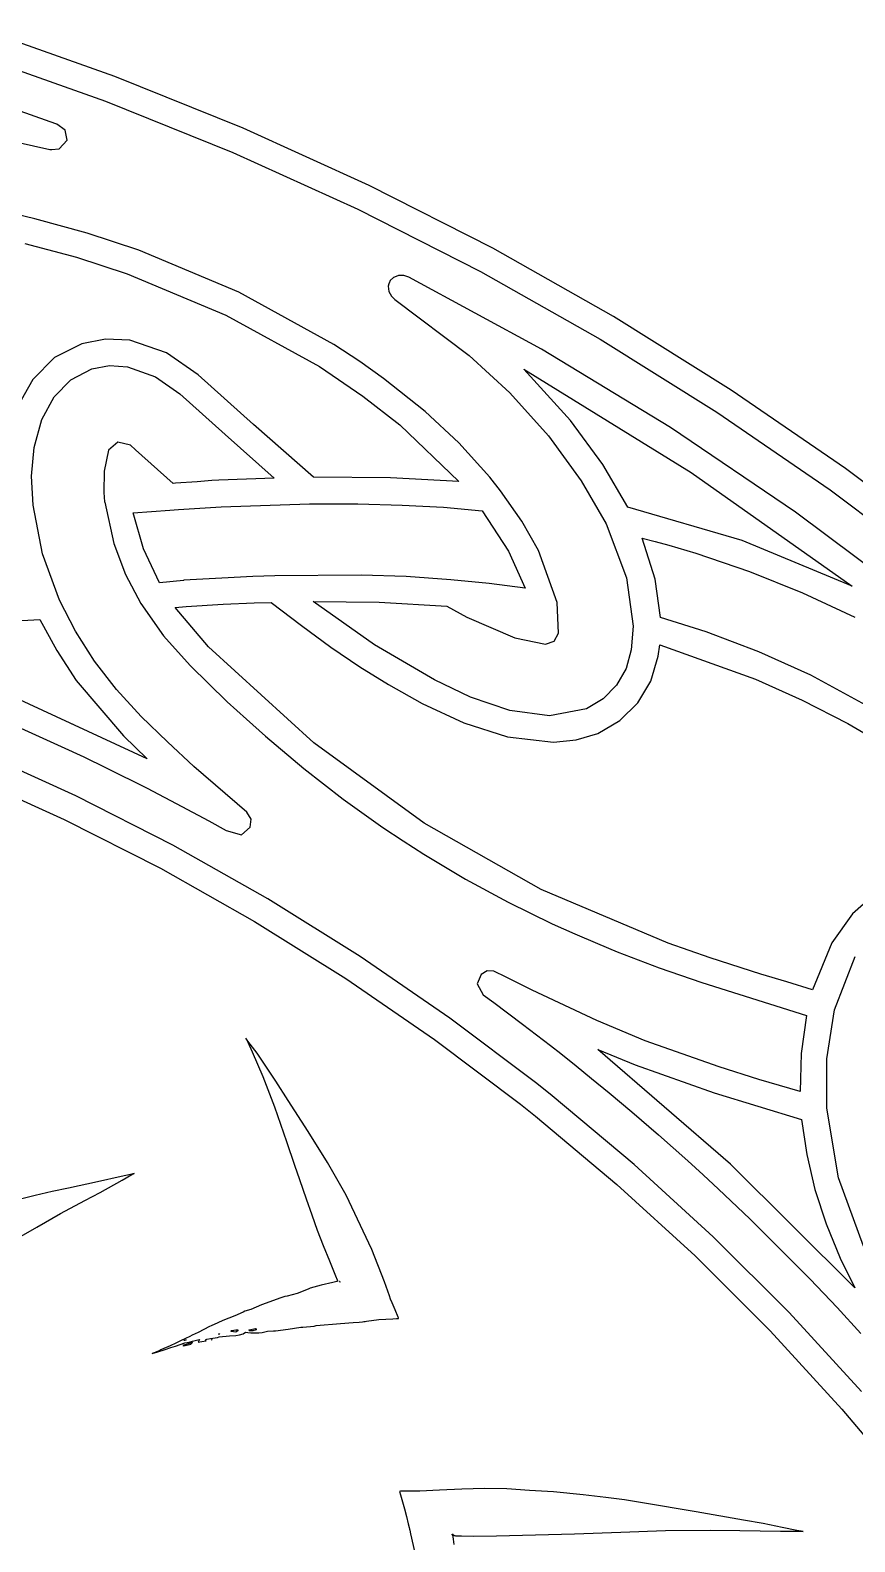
# Model space of a CAD drawing. Extents: x 0 to 238, y 0 to 238.
# Drawn here: x 157.6 to 188.5, y 174.9 to 231.6 of the extents above; entities that cross this region are included whole.
import ezdxf

# ---------------------------------------------------------------- set-up
doc = ezdxf.new("R2010")
doc.units = 0

msp = doc.modelspace()

# ---------------------------------------------------------------- linework, layer by layer
at = {"layer": 'Layer 1'}
for p, q in [((160.798408, 229.824927), (155.9007, 231.55995)), ((155.59194, 230.62274), (160.449143, 228.90201)), ((165.614928, 227.882209), (160.798408, 229.824927)), ((158.593193, 228.055891), (156.870793, 228.664974)), ((160.449143, 228.90201), (165.22584, 226.975334)), ((158.631993, 228.03324), (158.593193, 228.055891)), ((158.93451, 227.806641), (158.631993, 228.03324)), ((170.343659, 225.734624), (165.614928, 227.882209)), ((156.523223, 227.500995), (158.367223, 227.090732)), ((158.712355, 227.114791), (159.013427, 227.436998)), ((159.013427, 227.436998), (158.93451, 227.806641)), ((158.367223, 227.090732), (158.445799, 227.085257)), ((158.445799, 227.085257), (158.702816, 227.111755)), ((158.702816, 227.111755), (158.712355, 227.114791)), ((165.22584, 226.975334), (169.915487, 224.845516)), ((174.978, 223.385), (170.343659, 225.734624)), ((157.80296, 224.48966), (156.816126, 224.726899)), ((159.7671, 223.956116), (157.80296, 224.48966)), ((169.915487, 224.845516), (174.51154, 222.51536)), ((161.701, 223.313), (159.7671, 223.956116)), ((157.430427, 223.567151), (159.365627, 223.049646)), ((165.453651, 221.739162), (161.701, 223.313)), ((179.507663, 220.823365), (174.978, 223.385)), ((159.365627, 223.049646), (161.270207, 222.421812)), ((161.270207, 222.421812), (164.964736, 220.881626)), ((171.256122, 222.28502), (171.132678, 222.175611)), ((171.34862, 222.329834), (171.256122, 222.28502)), ((171.436298, 222.358338), (171.34862, 222.329834)), ((171.551233, 222.365656), (171.436298, 222.358338)), ((171.640917, 222.358826), (171.551233, 222.365656)), ((171.757638, 222.322087), (171.640917, 222.358826)), ((171.821138, 222.301984), (171.757638, 222.322087)), ((176.802171, 219.603224), (171.821138, 222.301984)), ((174.51154, 222.51536), (179.003313, 219.975141)), ((169.020293, 219.779972), (165.453651, 221.739162)), ((171.081468, 222.054822), (171.057733, 221.958638)), ((171.057733, 221.958638), (171.061685, 221.86353)), ((171.061685, 221.86353), (171.079676, 221.768421)), ((171.079676, 221.768421), (171.122213, 221.677263)), ((171.096912, 222.116925), (171.081468, 222.054822)), ((171.119131, 222.143912), (171.096912, 222.116925)), ((171.132678, 222.175611), (171.119131, 222.143912)), ((171.122213, 221.677263), (171.176185, 221.591321)), ((171.176185, 221.591321), (171.305208, 221.463)), ((171.305208, 221.463), (174.08988, 219.362344)), ((164.964736, 220.881626), (168.474087, 218.956482)), ((183.919401, 218.068233), (179.507663, 220.823365)), ((160.458068, 219.976829), (159.568987, 219.803929)), ((161.362857, 219.935391), (160.458068, 219.976829)), ((162.737617, 219.469477), (161.362857, 219.935391)), ((179.003313, 219.975141), (183.378163, 217.24307)), ((159.568987, 219.803929), (158.543232, 219.283302)), ((163.926647, 218.636861), (162.737617, 219.469477)), ((169.99228, 219.13961), (169.020293, 219.779972)), ((174.08988, 219.362344), (175.611556, 217.969528)), ((181.641767, 216.664915), (176.802171, 219.603224)), ((158.543232, 219.283302), (157.725777, 218.468834)), ((159.157133, 218.455709), (159.939011, 218.859873)), ((159.939011, 218.859873), (160.602535, 218.984216)), ((160.602535, 218.984216), (161.276071, 218.938664)), ((161.276071, 218.938664), (162.325454, 218.566471)), ((168.474087, 218.956482), (170.101007, 217.844472)), ((170.878324, 218.499855), (169.99228, 219.13961)), ((177.894251, 216.92355), (176.134461, 218.84948)), ((176.134461, 218.84948), (182.41889, 214.973778)), ((157.725777, 218.468834), (157.133517, 217.396026)), ((158.526592, 217.812381), (159.157133, 218.455709)), ((162.325454, 218.566471), (163.235271, 217.924624)), ((166.008477, 216.772061), (163.926647, 218.636861)), ((172.442494, 217.263695), (170.878324, 218.499855)), ((158.06175, 216.957481), (158.526592, 217.812381)), ((163.235271, 217.924624), (164.940381, 216.395144)), ((170.101007, 217.844472), (171.492357, 216.767792)), ((175.611556, 217.969528), (177.062848, 216.35346)), ((188.207021, 215.123663), (183.919401, 218.068233)), ((173.705984, 216.087816), (172.442494, 217.263695)), ((183.378163, 217.24307), (187.629952, 214.323169)), ((157.776971, 215.918603), (158.06175, 216.957481)), ((168.256347, 214.805161), (166.008477, 216.772061)), ((171.492357, 216.767792), (173.699637, 214.635602)), ((179.099411, 215.27144), (177.894251, 216.92355)), ((186.331299, 213.492591), (181.641767, 216.664915)), ((160.918318, 216.115246), (160.567445, 215.809676)), ((161.384075, 215.996518), (160.918318, 216.115246)), ((161.583324, 215.822029), (161.384075, 215.996518)), ((164.940381, 216.395144), (166.777771, 214.768334)), ((174.859644, 214.804005), (173.705984, 216.087816)), ((177.062848, 216.35346), (178.292828, 214.6684)), ((157.680357, 214.836204), (157.776971, 215.918603)), ((160.567445, 215.809676), (160.397703, 215.02811)), ((162.989044, 214.566249), (161.583324, 215.822029)), ((157.735137, 213.750883), (157.680357, 214.836204)), ((160.397703, 215.02811), (160.387808, 214.228386)), ((180.041, 213.674), (179.099411, 215.27144)), ((182.41889, 214.973778), (188.445861, 210.70872)), ((192.364331, 211.993711), (188.207021, 215.123663)), ((163.074772, 214.572915), (162.989044, 214.566249)), ((163.887007, 214.631656), (163.074772, 214.572915)), ((164.445696, 214.670564), (163.887007, 214.631656)), ((164.699191, 214.685804), (164.445696, 214.670564)), ((166.777771, 214.768334), (164.699191, 214.685804)), ((171.139747, 214.779095), (168.256347, 214.805161)), ((173.699637, 214.635602), (171.139747, 214.779095)), ((175.262919, 214.293434), (174.859644, 214.804005)), ((176.06627, 213.148044), (175.262919, 214.293434)), ((178.292828, 214.6684), (179.22683, 213.05097)), ((187.629952, 214.323169), (191.75254, 211.21946)), ((158.09292, 211.929941), (157.735137, 213.750883)), ((160.387808, 214.228386), (160.418641, 213.881304)), ((160.418641, 213.881304), (160.422922, 213.862934)), ((160.422922, 213.862934), (160.762362, 212.307984)), ((163.184039, 213.584982), (164.783699, 213.68843)), ((164.783699, 213.68843), (168.108089, 213.801319)), ((168.108089, 213.801319), (169.911659, 213.807172)), ((169.911659, 213.807172), (171.571469, 213.756398)), ((171.571469, 213.756398), (173.121429, 213.674463)), ((161.495297, 213.467231), (162.869907, 213.559351)), ((161.874684, 212.114783), (161.495297, 213.467231)), ((162.869907, 213.559351), (163.183825, 213.585092)), ((163.183825, 213.585092), (163.184039, 213.584982)), ((173.121429, 213.674463), (174.572, 213.542)), ((174.572, 213.542), (174.57219, 213.54147)), ((174.57219, 213.54147), (175.560596, 212.02093)), ((176.685163, 212.045734), (176.06627, 213.148044)), ((184.324578, 212.421367), (180.041, 213.674)), ((180.041, 213.674), (180.041, 213.674)), ((190.862138, 210.091784), (186.331299, 213.492591)), ((179.22683, 213.05097), (179.994157, 211.028555)), ((160.762362, 212.307984), (161.203006, 211.151315)), ((162.474167, 210.844481), (161.874684, 212.114783)), ((175.560596, 212.02093), (176.18545, 210.64101)), ((177.394226, 210.104254), (176.685163, 212.045734)), ((181.066666, 210.979928), (180.572778, 212.508928)), ((180.572778, 212.508928), (181.062433, 212.383373)), ((181.062433, 212.383373), (181.572786, 212.247142)), ((181.572786, 212.247142), (182.586446, 211.94688)), ((188.445861, 210.70872), (184.324578, 212.421367)), ((158.729885, 210.186923), (158.09292, 211.929941)), ((182.586446, 211.94688), (184.603466, 211.265723)), ((161.203006, 211.151315), (161.783282, 210.058004)), ((163.377768, 210.931995), (162.474167, 210.844481)), ((163.379557, 210.93178), (163.377768, 210.931995)), ((163.394351, 210.935681), (163.379557, 210.93178)), ((164.813881, 211.018654), (163.394351, 210.935681)), ((165.980631, 211.076148), (164.813881, 211.018654)), ((166.80788, 211.101723), (165.980631, 211.076148)), ((170.04464, 211.120528), (166.80788, 211.101723)), ((171.72282, 211.071215), (170.04464, 211.120528)), ((173.40642, 210.953464), (171.72282, 211.071215)), ((174.84221, 210.819346), (173.40642, 210.953464)), ((179.994157, 211.028555), (180.24374, 209.21275)), ((181.269657, 209.541208), (181.066666, 210.979928)), ((184.603466, 211.265723), (186.592206, 210.463403)), ((176.18545, 210.64101), (174.84221, 210.819346)), ((186.592206, 210.463403), (188.549786, 209.554761)), ((159.329703, 209.021533), (158.729885, 210.186923)), ((161.783282, 210.058004), (162.629282, 208.848404)), ((163.066353, 209.909947), (163.476295, 209.94761)), ((164.316593, 208.443057), (163.066353, 209.909947)), ((163.476295, 209.94761), (163.482309, 209.949506)), ((163.482309, 209.949506), (164.870149, 210.034311)), ((164.870149, 210.034311), (166.029519, 210.08357)), ((166.029519, 210.08357), (166.670304, 210.105019)), ((166.670304, 210.105019), (167.799494, 209.236207)), ((170.534213, 208.517226), (168.240233, 210.142896)), ((168.240233, 210.142896), (170.719553, 210.111792)), ((170.719553, 210.111792), (173.250823, 209.967486)), ((173.250823, 209.967486), (174.006707, 209.554781)), ((177.444569, 208.952034), (177.394226, 210.104254)), ((154.576159, 209.287786), (157.994, 209.466)), ((157.994, 209.466), (158.62438, 208.30305)), ((157.994, 209.466), (157.994, 209.466)), ((167.799494, 209.236207), (168.898, 208.425)), ((174.006707, 209.554781), (175.808014, 208.775652)), ((180.24374, 209.21275), (180.162943, 208.323996)), ((182.977427, 209.001648), (181.269657, 209.541208)), ((160.039209, 207.898243), (159.329703, 209.021533)), ((162.629282, 208.848404), (163.626305, 207.735474)), ((175.808014, 208.775652), (176.951287, 208.538031)), ((176.951287, 208.538031), (177.278035, 208.649585)), ((177.278035, 208.649585), (177.444569, 208.952034)), ((184.956087, 208.245657), (182.977427, 209.001648)), ((158.62438, 208.30305), (159.353873, 207.18101)), ((168.270057, 204.845139), (164.316593, 208.443057)), ((168.898, 208.425), (169.98704, 207.694587)), ((168.898, 208.425), (168.898, 208.425)), ((172.784733, 207.196806), (170.534213, 208.517226)), ((180.162943, 208.323996), (179.971544, 207.622336)), ((180.90761, 207.158048), (181.17767, 208.084037)), ((181.17767, 208.084037), (181.23863, 208.508987)), ((181.23863, 208.508987), (184.82313, 207.232237)), ((186.902887, 207.376574), (184.956087, 208.245657)), ((160.866512, 206.841013), (160.039209, 207.898243)), ((163.626305, 207.735474), (165.019885, 206.381784)), ((169.98704, 207.694587), (171.06128, 207.020692)), ((179.971544, 207.622336), (179.614567, 207.00172)), ((162.01699, 204.242487), (156.067802, 206.988724)), ((159.353873, 207.18101), (161.124553, 205.10524)), ((171.06128, 207.020692), (172.32795, 206.319864)), ((174.137511, 206.55735), (172.784733, 207.196806)), ((179.614567, 207.00172), (179.113426, 206.490394)), ((180.420274, 206.343048), (180.90761, 207.158048)), ((184.82313, 207.232237), (186.57127, 206.44258)), ((190.672217, 205.311864), (186.902887, 207.376574)), ((161.796016, 205.821823), (160.866512, 206.841013)), ((165.019885, 206.381784), (165.733932, 205.732815)), ((172.32795, 206.319864), (173.887066, 205.594998)), ((175.615289, 206.05643), (174.137511, 206.55735)), ((179.113426, 206.490394), (178.489533, 206.116606)), ((179.744561, 205.675866), (180.420274, 206.343048)), ((186.57127, 206.44258), (188.28798, 205.562984)), ((162.779331, 204.870969), (161.796016, 205.821823)), ((177.103989, 205.855648), (175.615289, 206.05643)), ((178.489533, 206.116606), (177.103989, 205.855648)), ((157.005046, 205.510922), (158.787326, 204.703505)), ((165.733932, 205.732815), (166.45134, 205.08645)), ((173.887066, 205.594998), (175.52255, 205.064464)), ((178.096407, 204.949392), (178.90937, 205.193327)), ((178.90937, 205.193327), (179.744561, 205.675866)), ((188.28798, 205.562984), (189.89728, 204.625135)), ((158.787326, 204.703505), (159.639354, 204.311719)), ((161.124553, 205.10524), (162.01699, 204.242487)), ((163.764215, 203.947914), (162.779331, 204.870969)), ((166.45134, 205.08645), (167.89028, 203.88215)), ((172.397998, 201.825976), (168.270057, 204.845139)), ((175.52255, 205.064464), (177.25167, 204.866731)), ((177.25167, 204.866731), (178.096407, 204.949392)), ((159.333753, 202.853873), (155.609988, 204.544515)), ((159.639354, 204.311719), (160.480474, 203.897609)), ((155.22068, 203.63718), (158.905385, 201.964315)), ((160.480474, 203.897609), (162.015484, 203.136199)), ((165.755715, 202.239604), (163.764215, 203.947914)), ((167.89028, 203.88215), (169.36628, 202.73307)), ((162.015484, 203.136199), (163.319, 202.453)), ((162.983475, 201.004679), (159.333753, 202.853873)), ((163.319, 202.453), (164.33098, 201.909376)), ((169.36628, 202.73307), (170.855, 201.66381)), ((158.905385, 201.964315), (162.51684, 200.13459)), ((164.33098, 201.909376), (164.982763, 201.546743)), ((165.908697, 201.980835), (165.755715, 202.239604)), ((165.875149, 201.682105), (165.908697, 201.980835)), ((176.792736, 199.337578), (172.397998, 201.825976)), ((164.982763, 201.546743), (165.547901, 201.385639)), ((165.547901, 201.385639), (165.875149, 201.682105)), ((170.855, 201.66381), (171.619661, 201.160608)), ((166.538189, 198.993641), (162.983475, 201.004679)), ((171.619661, 201.160608), (172.38676, 200.661148)), ((172.38676, 200.661148), (173.95206, 199.732296)), ((162.51684, 200.13459), (166.033613, 198.144929)), ((173.95206, 199.732296), (175.55562, 198.86424)), ((170.000647, 196.831243), (166.538189, 198.993641)), ((181.546593, 197.331957), (176.792736, 199.337578)), ((189.391643, 199.238767), (188.467218, 198.433242)), ((175.55562, 198.86424), (177.20589, 198.05325)), ((188.467218, 198.433242), (187.694223, 197.334656)), ((166.033613, 198.144929), (169.459137, 196.005566)), ((177.20589, 198.05325), (178.051145, 197.679292)), ((178.051145, 197.679292), (178.897035, 197.309341)), ((178.897035, 197.309341), (179.642406, 197.00648)), ((183.124583, 196.782101), (181.546593, 197.331957)), ((187.694223, 197.334656), (186.968579, 195.574866)), ((173.366018, 194.520648), (170.000647, 196.831243)), ((179.642406, 197.00648), (181.211446, 196.40303)), ((185.030893, 196.170416), (183.124583, 196.782101)), ((187.790232, 194.825166), (188.567189, 196.825336)), ((174.536305, 196.151872), (174.390961, 195.805334)), ((174.769532, 196.288349), (174.536305, 196.151872)), ((175.012666, 196.275605), (174.769532, 196.288349)), ((175.477566, 196.057096), (175.012666, 196.275605)), ((181.211446, 196.40303), (182.812946, 195.851063)), ((186.001737, 195.876279), (185.030893, 196.170416)), ((169.459137, 196.005566), (172.788637, 193.719627)), ((174.390961, 195.805334), (174.611722, 195.387022)), ((176.457847, 195.568203), (175.477566, 196.057096)), ((178.882967, 194.431373), (176.457847, 195.568203)), ((182.812946, 195.851063), (186.738886, 194.610843)), ((186.968579, 195.574866), (186.001737, 195.876279)), ((174.611722, 195.387022), (175.012414, 195.099576)), ((175.012414, 195.099576), (176.091214, 194.296279)), ((176.629475, 192.065019), (173.366018, 194.520648)), ((180.693527, 193.670017), (178.882967, 194.431373)), ((186.738886, 194.610843), (186.540932, 193.191696)), ((187.497979, 192.994959), (187.790232, 194.825166)), ((176.091214, 194.296279), (177.135114, 193.491571)), ((165.78772, 193.653532), (165.712994, 193.762396)), ((165.712994, 193.762396), (165.789944, 193.612782)), ((166.133555, 193.199155), (165.78772, 193.653532)), ((165.789944, 193.612782), (165.952617, 193.25795)), ((172.788637, 193.719627), (176.01734, 191.29024)), ((177.135114, 193.491571), (177.521047, 193.194724)), ((183.88411, 189.037628), (178.912776, 193.33867)), ((178.912776, 193.33867), (180.312696, 192.766544)), ((183.462317, 192.692067), (180.693527, 193.670017)), ((165.952617, 193.25795), (166.347982, 192.332296)), ((166.844568, 192.155585), (166.133555, 193.199155)), ((177.521047, 193.194724), (178.096859, 192.729077)), ((178.096859, 192.729077), (178.677062, 192.258446)), ((180.312696, 192.766544), (183.282715, 191.713122)), ((186.540932, 193.191696), (186.498997, 191.759423)), ((187.4968, 191.141566), (187.497979, 192.994959)), ((166.347982, 192.332296), (166.785991, 191.184896)), ((167.306639, 191.421974), (166.844568, 192.155585)), ((178.677062, 192.258446), (179.343532, 191.718996)), ((184.946497, 192.218403), (183.462317, 192.692067)), ((186.498997, 191.759423), (184.946497, 192.218403)), ((177.1964, 191.60647), (176.629475, 192.065019)), ((180.277125, 189.024777), (177.1964, 191.60647)), ((179.343532, 191.718996), (180.189964, 190.99747)), ((183.282715, 191.713122), (186.557706, 190.716684)), ((166.785991, 191.184896), (167.242048, 189.885066)), ((168.04713, 190.259624), (167.306639, 191.421974)), ((176.01734, 191.29024), (176.578197, 190.836461)), ((187.939739, 188.530466), (187.4968, 191.141566)), ((176.578197, 190.836461), (179.626206, 188.282223)), ((180.189964, 190.99747), (181.190504, 190.14269)), ((186.557706, 190.716684), (186.75, 189.403)), ((167.242048, 189.885066), (167.544638, 189.001516)), ((168.782036, 189.106424), (168.04713, 190.259624)), ((181.190504, 190.14269), (182.284304, 189.162194)), ((186.75, 189.403), (186.7504, 189.4027)), ((186.7504, 189.4027), (187.049414, 188.09084)), ((167.544638, 189.001516), (167.73034, 188.460214)), ((169.473542, 187.873084), (168.782036, 189.106424)), ((183.24093, 186.312487), (180.277125, 189.024777)), ((182.284304, 189.162194), (182.86223, 188.644582)), ((188.548826, 184.40583), (183.88411, 189.037628)), ((160.153503, 188.379777), (159.069283, 188.145572)), ((161.042257, 188.577242), (160.153503, 188.379777)), ((160.255162, 187.984576), (161.074825, 188.437489)), ((161.385978, 188.655598), (161.042257, 188.577242)), ((161.074825, 188.437489), (161.435127, 188.650939)), ((161.526401, 188.694971), (161.385978, 188.655598)), ((161.435127, 188.650939), (161.526401, 188.694971)), ((167.73034, 188.460214), (167.98259, 187.741677)), ((179.626206, 188.282223), (182.558528, 185.598762)), ((182.86223, 188.644582), (183.440861, 188.099329)), ((188.882643, 185.965156), (187.939739, 188.530466)), ((157.818439, 187.86845), (156.965722, 187.659606)), ((158.447139, 188.017579), (157.818439, 187.86845)), ((159.069283, 188.145572), (158.447139, 188.017579)), ((158.767889, 187.185938), (159.674417, 187.683665)), ((159.674417, 187.683665), (160.255162, 187.984576)), ((167.98259, 187.741677), (168.192086, 187.140451)), ((170.445368, 185.836394), (169.473542, 187.873084)), ((183.440861, 188.099329), (184.620231, 186.985849)), ((187.049414, 188.09084), (187.475123, 186.80407)), ((157.878647, 186.674992), (158.767889, 187.185938)), ((168.192086, 187.140451), (168.390849, 186.564693)), ((156.936248, 186.141446), (157.878647, 186.674992)), ((168.390849, 186.564693), (168.616765, 185.990236)), ((184.620231, 186.985849), (186.873841, 184.723559)), ((187.475123, 186.80407), (188.005472, 185.52147)), ((168.616765, 185.990236), (168.846578, 185.417946)), ((186.08367, 183.473563), (183.24093, 186.312487)), ((168.846578, 185.417946), (169.079214, 184.847985)), ((170.914319, 184.623424), (170.445368, 185.836394)), ((182.558528, 185.598762), (185.371059, 182.790001)), ((188.005472, 185.52147), (188.548826, 184.40583)), ((169.079214, 184.847985), (169.138062, 184.70585)), ((167.868188, 184.279694), (167.64092, 184.189688)), ((168.075082, 184.364826), (167.868188, 184.279694)), ((168.12976, 184.39013), (168.075082, 184.364826)), ((168.538832, 184.499974), (168.12976, 184.39013)), ((168.976623, 184.604557), (168.538832, 184.499974)), ((169.126782, 184.642491), (168.976623, 184.604557)), ((169.163575, 184.651539), (169.126782, 184.642491)), ((169.138062, 184.70585), (169.152738, 184.67029)), ((169.152738, 184.67029), (169.160053, 184.652569)), ((169.160053, 184.652569), (169.163575, 184.651539)), ((169.234707, 184.635649), (169.225061, 184.646704)), ((169.225061, 184.646704), (169.23515, 184.6408)), ((169.244514, 184.625139), (169.234707, 184.635649)), ((169.23515, 184.6408), (169.254657, 184.619123)), ((169.250159, 184.619393), (169.244514, 184.625139)), ((169.253791, 184.616252), (169.250159, 184.619393)), ((169.254657, 184.619123), (169.253791, 184.616252)), ((171.096558, 184.108304), (170.914319, 184.623424)), ((186.873841, 184.723559), (187.890481, 183.662589)), ((166.100274, 183.681609), (165.898203, 183.592523)), ((166.307329, 183.765711), (166.100274, 183.681609)), ((167.021486, 184.025711), (166.307329, 183.765711)), ((167.177659, 184.080225), (167.021486, 184.025711)), ((167.260513, 184.094096), (167.177659, 184.080225)), ((167.64092, 184.189688), (167.260513, 184.094096)), ((171.140288, 183.981177), (171.096558, 184.108304)), ((171.198426, 183.844836), (171.140288, 183.981177)), ((171.313307, 183.574326), (171.198426, 183.844836)), ((187.890481, 183.662589), (188.780968, 182.692606)), ((164.665727, 183.096912), (164.412557, 182.976558)), ((164.851, 183.175974), (164.665727, 183.096912)), ((165.305265, 183.352253), (164.851, 183.175974)), ((165.610892, 183.496449), (165.305265, 183.352253)), ((165.682422, 183.531563), (165.610892, 183.496449)), ((165.898203, 183.592523), (165.682422, 183.531563)), ((169.265005, 183.061968), (169.737913, 183.103421)), ((169.737913, 183.103421), (169.969899, 183.121523)), ((169.969899, 183.121523), (170.0857, 183.131166)), ((170.0857, 183.131166), (170.143358, 183.136424)), ((170.143358, 183.136424), (170.15051, 183.137073)), ((170.15051, 183.137073), (170.162928, 183.138699)), ((170.162928, 183.138699), (170.190021, 183.142438)), ((170.190021, 183.142438), (170.244371, 183.149864)), ((170.244371, 183.149864), (170.705522, 183.213536)), ((170.705522, 183.213536), (171.22682, 183.247078)), ((171.22682, 183.247078), (171.359639, 183.254881)), ((171.426292, 183.30674), (171.313307, 183.574326)), ((171.359639, 183.254881), (171.426345, 183.258728)), ((171.440273, 183.273522), (171.426292, 183.30674)), ((171.426345, 183.258728), (171.443036, 183.259648)), ((171.443739, 183.26523), (171.440273, 183.273522)), ((171.443036, 183.259648), (171.443739, 183.26523)), ((188.8012, 180.51197), (186.08367, 183.473563)), ((163.615923, 182.584665), (163.293445, 182.423516)), ((163.705334, 182.630074), (163.615923, 182.584665)), ((163.930979, 182.725448), (163.705334, 182.630074)), ((164.14367, 182.837075), (163.930979, 182.725448)), ((164.357716, 182.95006), (164.14367, 182.837075)), ((164.249374, 182.483876), (164.395794, 182.505661)), ((164.412557, 182.976558), (164.357716, 182.95006)), ((164.395794, 182.505661), (164.646255, 182.543594)), ((164.646255, 182.543594), (164.720059, 182.570851)), ((164.693023, 182.671778), (164.732853, 182.680239)), ((164.69503, 182.662464), (164.693023, 182.671778)), ((164.733883, 182.671569), (164.69503, 182.662464)), ((164.720059, 182.570851), (165.104163, 182.602822)), ((164.732853, 182.680239), (164.733883, 182.671569)), ((165.104163, 182.602822), (165.335822, 182.62065)), ((165.155853, 182.776624), (165.172, 182.801)), ((165.169289, 182.764974), (165.155853, 182.776624)), ((165.34432, 182.744936), (165.169289, 182.764974)), ((165.171457, 182.800864), (165.193295, 182.806988)), ((165.172, 182.801), (165.171457, 182.800864)), ((165.193295, 182.806988), (165.3337, 182.832295)), ((165.3337, 182.832295), (165.411839, 182.82487)), ((165.335822, 182.62065), (165.481643, 182.641782)), ((165.413792, 182.793543), (165.34432, 182.744936)), ((165.411839, 182.82487), (165.413792, 182.793543)), ((165.481643, 182.641782), (165.615382, 182.680311)), ((165.615382, 182.680311), (165.700782, 182.738889)), ((165.700782, 182.738889), (165.795891, 182.726265)), ((165.795891, 182.726265), (165.908441, 182.720903)), ((165.826546, 182.816135), (165.835, 182.83)), ((165.855051, 182.790935), (165.826546, 182.816135)), ((165.835, 182.83), (165.83511, 182.8298)), ((165.83511, 182.8298), (166.082212, 182.873965)), ((165.97974, 182.79733), (165.855051, 182.790935)), ((165.908441, 182.720903), (166.203284, 182.720415)), ((166.102803, 182.83289), (165.97974, 182.79733)), ((166.082212, 182.873965), (166.100799, 182.864319)), ((166.100799, 182.864319), (166.102803, 182.83289)), ((166.203284, 182.720415), (166.332796, 182.731252)), ((166.332796, 182.731252), (166.532372, 182.784087)), ((166.532372, 182.784087), (166.758395, 182.785605)), ((166.758395, 182.785605), (166.826024, 182.789452)), ((166.826024, 182.789452), (167.30218, 182.855833)), ((167.30218, 182.855833), (167.776282, 182.93251)), ((167.776282, 182.93251), (167.846555, 182.930397)), ((167.846555, 182.930397), (168.271886, 182.97234)), ((168.271886, 182.97234), (168.356637, 182.98957)), ((168.356637, 182.98957), (169.265005, 183.061968)), ((185.371059, 182.790001), (188.059697, 179.859861)), ((162.239903, 181.955007), (162.207117, 181.943153)), ((162.207117, 181.943153), (162.236, 181.953)), ((162.236, 181.953), (162.278539, 181.968065)), ((162.236, 181.953), (162.236, 181.953)), ((162.278539, 181.968065), (162.239903, 181.955007)), ((162.291209, 181.972022), (162.372601, 181.996948)), ((162.336675, 181.991151), (162.291209, 181.972022)), ((162.487537, 182.048211), (162.336675, 181.991151)), ((162.372601, 181.996948), (162.687, 182.095)), ((162.52731, 182.074712), (162.487537, 182.048211)), ((162.55652, 182.089387), (162.52731, 182.074712)), ((162.871198, 182.228328), (162.55652, 182.089387)), ((162.687, 182.095), (162.904949, 182.165067)), ((162.687, 182.095), (162.687, 182.095)), ((163.091049, 182.329606), (162.871198, 182.228328)), ((162.904949, 182.165067), (163.081118, 182.220947)), ((163.081118, 182.220947), (163.425, 182.337939)), ((163.293445, 182.423516), (163.091049, 182.329606)), ((163.373, 182.251), (163.354794, 182.237019)), ((163.354794, 182.237019), (163.384814, 182.233068)), ((163.474011, 182.279724), (163.373, 182.251)), ((163.373, 182.251), (163.373, 182.251)), ((163.384814, 182.233068), (163.658468, 182.290237)), ((163.393568, 182.427543), (163.406, 182.436)), ((163.420447, 182.429237), (163.393568, 182.427543)), ((163.405543, 182.436442), (163.479296, 182.459962)), ((163.406, 182.436), (163.405543, 182.436442)), ((163.479296, 182.459962), (163.420447, 182.429237)), ((163.425, 182.337939), (163.519827, 182.355496)), ((163.712223, 182.358786), (163.474011, 182.279724)), ((163.519827, 182.355496), (163.594985, 182.366768)), ((163.594985, 182.366768), (163.71003, 182.404267)), ((163.658468, 182.290237), (163.712223, 182.358786)), ((163.71003, 182.404267), (163.914051, 182.457325)), ((163.914051, 182.457325), (163.975449, 182.469246)), ((163.975449, 182.469246), (163.929494, 182.369376)), ((163.929494, 182.369376), (164.070927, 182.391432)), ((164.070927, 182.391432), (164.233061, 182.418632)), ((164.203476, 182.459111), (164.249374, 182.483876)), ((164.233061, 182.418632), (164.203476, 182.459111)), ((164.430705, 182.462696), (164.422577, 182.455)), ((164.422577, 182.455), (164.441, 182.455)), ((164.456172, 182.460961), (164.430705, 182.462696)), ((164.441, 182.455), (164.456172, 182.460961)), ((188.059697, 179.859861), (190.622972, 176.818991)), ((173.81197, 176.85322), (172.972419, 176.820652)), ((174.660406, 176.873704), (173.81197, 176.85322)), ((175.49871, 176.860914), (174.660406, 176.873704)), ((176.352567, 176.810139), (175.49871, 176.860914)), ((171.50851, 176.784291), (171.475835, 176.765164)), ((171.475835, 176.765164), (171.509, 176.648)), ((171.565192, 176.784183), (171.50851, 176.784291)), ((171.509, 176.648), (171.665986, 176.12031)), ((171.792192, 176.783424), (171.565192, 176.784183)), ((172.019784, 176.782233), (171.792192, 176.783424)), ((172.133802, 176.781474), (172.019784, 176.782233)), ((172.244715, 176.783207), (172.133802, 176.781474)), ((172.972419, 176.820652), (172.244715, 176.783207)), ((177.248472, 176.749179), (176.352567, 176.810139)), ((178.367912, 176.637495), (177.248472, 176.749179)), ((179.216729, 176.539305), (178.367912, 176.637495)), ((179.911379, 176.451954), (179.216729, 176.539305)), ((180.592265, 176.344281), (179.911379, 176.451954)), ((182.600395, 176.001644), (180.592265, 176.344281)), ((171.665986, 176.12031), (171.7399, 175.83392)), ((171.7399, 175.83392), (171.806118, 175.555607)), ((184.377265, 175.694987), (182.600395, 176.001644)), ((171.806118, 175.555607), (171.838573, 175.417423)), ((171.838573, 175.417423), (171.854016, 175.351423)), ((171.854016, 175.351423), (171.862522, 175.317121)), ((171.862522, 175.317121), (171.895796, 175.18013)), ((171.895796, 175.18013), (172.12003, 174.194106)), ((173.446629, 175.155093), (173.448526, 175.161542)), ((173.45546, 175.145881), (173.446629, 175.155093)), ((173.448526, 175.161542), (173.467923, 175.171188)), ((173.473127, 175.125279), (173.45546, 175.145881)), ((173.467923, 175.171188), (173.482881, 175.168648)), ((173.482881, 175.168648), (173.492688, 175.159871)), ((173.492688, 175.159871), (173.505106, 175.144157)), ((173.505106, 175.144157), (173.519781, 175.122968)), ((175.113977, 175.10812), (178.040617, 175.181004)), ((178.040617, 175.181004), (179.779387, 175.246626)), ((179.779387, 175.246626), (181.452527, 175.299571)), ((181.452527, 175.299571), (183.152327, 175.317506)), ((183.152327, 175.317506), (184.233617, 175.305204)), ((184.233617, 175.305204), (185.767497, 175.284288)), ((185.110227, 175.565204), (184.377265, 175.694987)), ((185.826224, 175.421657), (185.110227, 175.565204)), ((185.767497, 175.284288), (186.449345, 175.278218)), ((186.38188, 175.308187), (185.826224, 175.421657)), ((186.614757, 175.2677), (186.38188, 175.308187)), ((186.449345, 175.278218), (186.614757, 175.2677)), ((173.477623, 175.117636), (173.473127, 175.125279)), ((173.484396, 175.069625), (173.477623, 175.117636)), ((173.497725, 174.973712), (173.484396, 175.069625)), ((173.52314, 174.782261), (173.497725, 174.973712)), ((173.519781, 175.122968), (173.52623, 175.112565)), ((173.52623, 175.112565), (173.535659, 175.111264)), ((173.535659, 175.111264), (173.549488, 175.110722)), ((173.549488, 175.110722), (173.577123, 175.109638)), ((173.577123, 175.109638), (173.797945, 175.102755)), ((173.797945, 175.102755), (174.237579, 175.098095)), ((174.237579, 175.098095), (175.113977, 175.10812))]:
    msp.add_line(p, q, dxfattribs=at)

doc.saveas('drawing.dxf')
